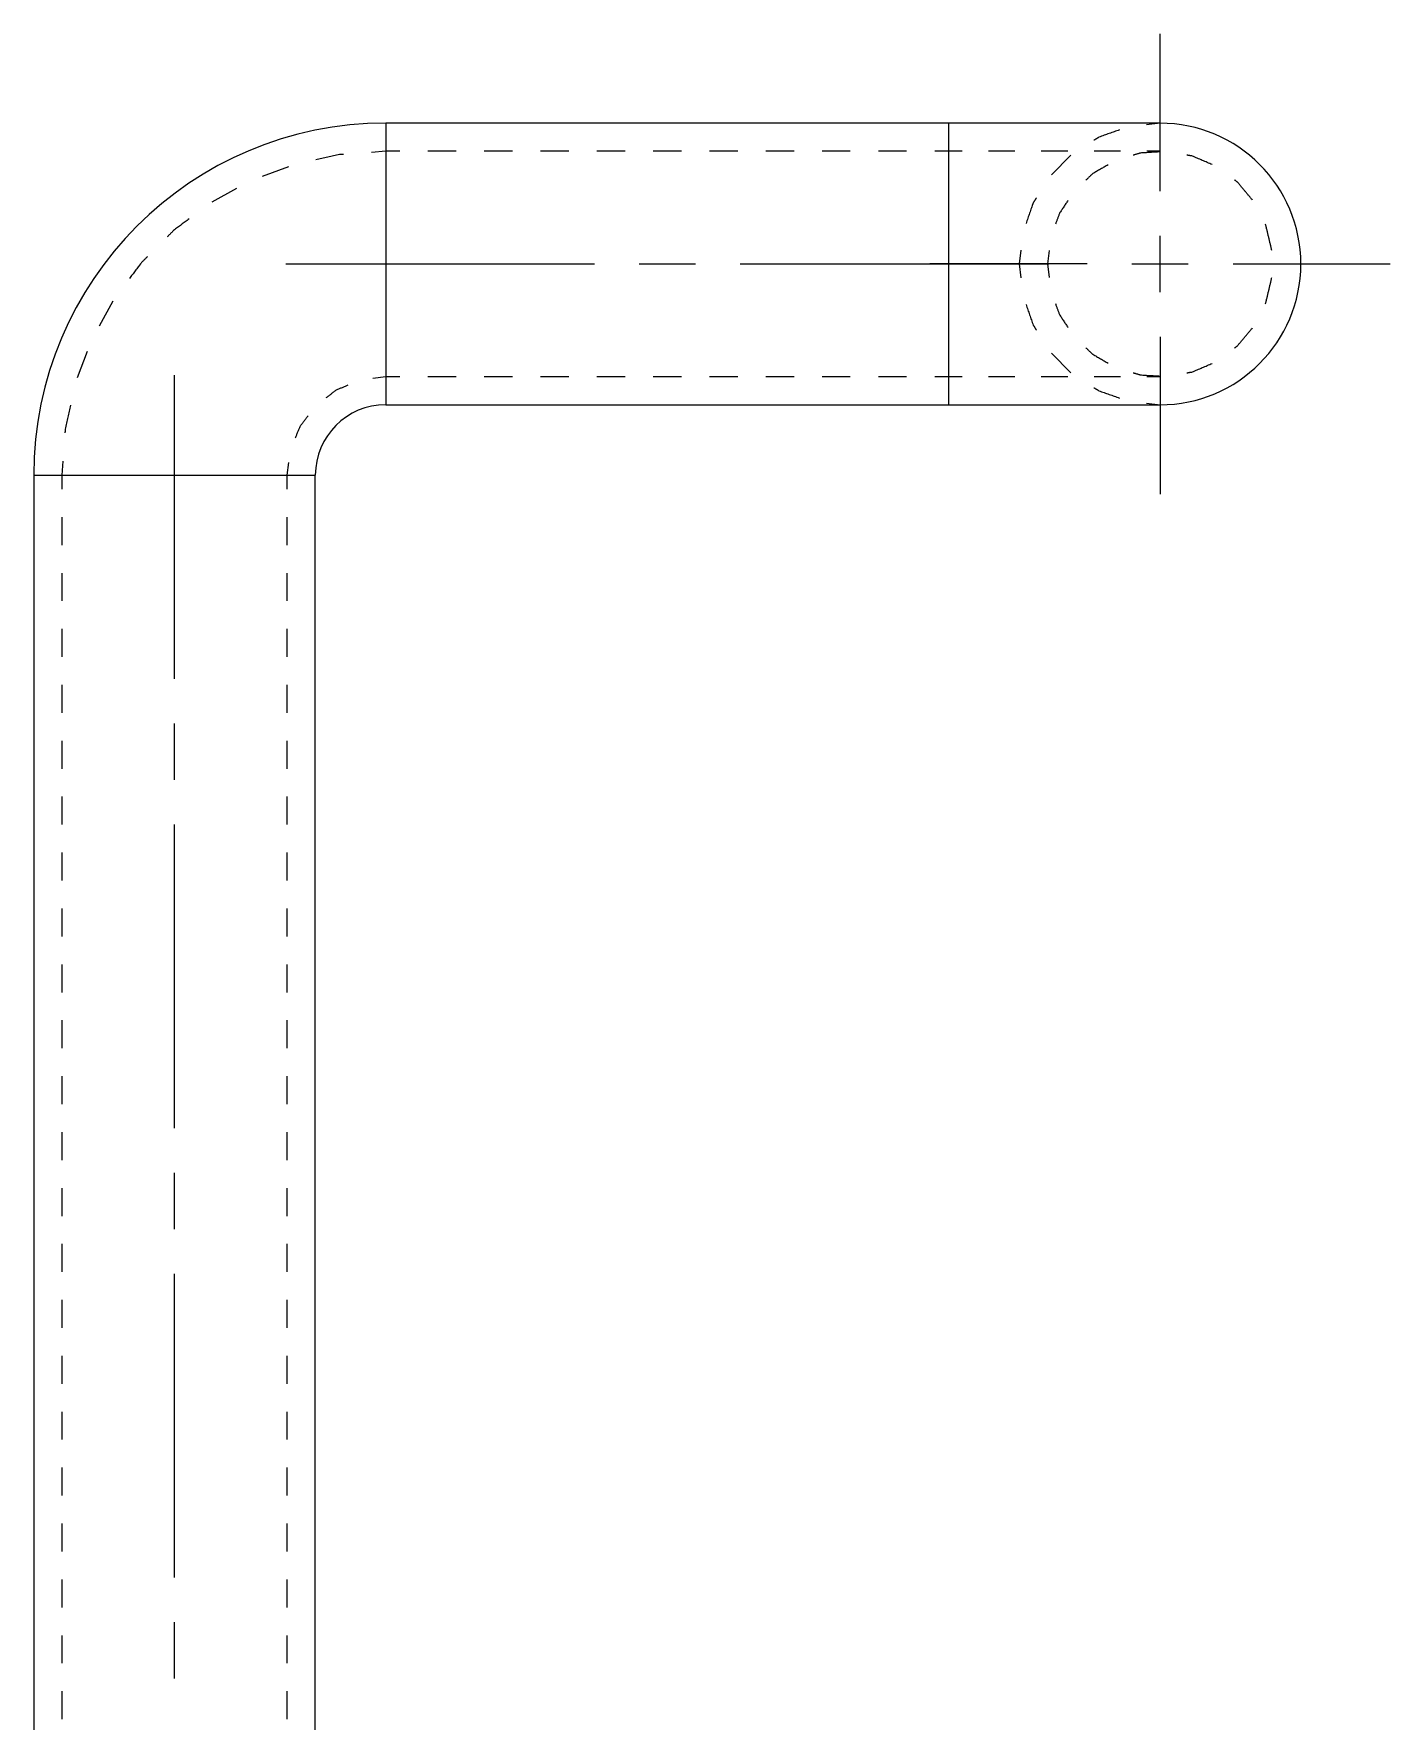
# Model space of a CAD drawing. Header units: millimetres. Extents: x 0 to 420, y 0 to 297.
# Drawn here: x 306.1 to 354.2, y 177.4 to 237.3 of the extents above; entities that cross this region are included whole.
import ezdxf

# ---------------------------------------------------------------- set-up
doc = ezdxf.new("R2010")
doc.units = ezdxf.units.MM
doc.layers.add('101', color=7, linetype='Continuous', true_color=0xffffff)

msp = doc.modelspace()

# ---------------------------------------------------------------- linework, layer by layer
at = {"layer": '101', "color": 151, "linetype": 'Continuous', "lineweight": 18}
for p, q in [((346.073, 231.699), (346.073, 237.283)), ((346.073, 228.105), (346.073, 230.111)), ((327.57, 229.108), (329.576, 229.108)), ((343.482, 229.108), (337.898, 229.108)), ((345.07, 229.108), (347.076, 229.108)), ((348.664, 229.108), (354.248, 229.108)), ((346.073, 226.517), (346.073, 220.933)), ((311.073, 210.789), (311.073, 212.796)), ((311.073, 198.427), (311.073, 209.202)), ((311.073, 194.833), (311.073, 196.84)), ((311.073, 182.471), (311.073, 193.245)), ((311.073, 178.877), (311.073, 180.883))]:
    msp.add_line(p, q, dxfattribs=at)
at = {"layer": '101', "color": 163, "linetype": 'Continuous', "lineweight": 25}
for p, q in [((338.573, 234.108), (318.573, 234.108)), ((318.573, 224.108), (338.573, 224.108)), ((306.073, 221.608), (306.073, 174.108)), ((316.073, 154.108), (316.073, 221.608))]:
    msp.add_line(p, q, dxfattribs=at)
at = {"layer": '101', "color": 53, "linetype": 'Continuous', "lineweight": 18}
for p, q in [((346.073, 234.108), (345.586, 234.053)), ((318.573, 233.108), (318.073, 233.072)), ((319.073, 233.108), (318.573, 233.108)), ((321.073, 233.108), (320.073, 233.108)), ((323.073, 233.108), (322.073, 233.108)), ((325.073, 233.108), (324.073, 233.108)), ((327.073, 233.108), (326.073, 233.108)), ((329.073, 233.108), (328.073, 233.108)), ((331.073, 233.108), (330.073, 233.108)), ((333.073, 233.108), (332.073, 233.108)), ((335.073, 233.108), (334.073, 233.108)), ((337.073, 233.108), (336.073, 233.108)), ((338.573, 233.108), (338.073, 233.108)), ((339.042, 233.108), (338.573, 233.108)), ((340.917, 233.108), (339.979, 233.108)), ((315.119, 232.563), (314.18, 232.212)), ((342.906, 232.968), (342.213, 232.275)), ((313.276, 231.785), (312.395, 231.304)), ((341.128, 229.595), (341.073, 229.108)), ((342.129, 229.587), (342.073, 229.108)), ((341.073, 229.108), (341.128, 228.621)), ((342.073, 229.108), (342.129, 228.629)), ((308.877, 227.786), (308.396, 226.905)), ((307.969, 226.001), (307.618, 225.062)), ((342.213, 225.941), (342.906, 225.248)), ((318.12, 225.048), (318.573, 225.108)), ((318.573, 225.108), (319.073, 225.108)), ((320.073, 225.108), (321.073, 225.108)), ((322.073, 225.108), (323.073, 225.108)), ((324.073, 225.108), (325.073, 225.108)), ((326.073, 225.108), (327.073, 225.108)), ((328.073, 225.108), (329.073, 225.108)), ((330.073, 225.108), (331.073, 225.108)), ((332.073, 225.108), (333.073, 225.108)), ((334.073, 225.108), (335.073, 225.108)), ((336.073, 225.108), (337.073, 225.108)), ((338.073, 225.108), (338.573, 225.108)), ((338.573, 225.108), (339.042, 225.108)), ((339.979, 225.108), (340.917, 225.108)), ((345.586, 224.163), (346.073, 224.108)), ((307.109, 222.108), (307.073, 221.608)), ((315.073, 221.608), (315.132, 222.061)), ((307.073, 221.608), (307.073, 221.112)), ((315.073, 221.112), (315.073, 221.608)), ((307.073, 220.119), (307.073, 219.127)), ((315.073, 219.127), (315.073, 220.119)), ((307.073, 218.134), (307.073, 217.141)), ((315.073, 217.141), (315.073, 218.134)), ((307.073, 216.149), (307.073, 215.156)), ((315.073, 215.156), (315.073, 216.149)), ((307.073, 214.163), (307.073, 213.171)), ((315.073, 213.171), (315.073, 214.163)), ((307.073, 212.178), (307.073, 211.185)), ((315.073, 211.185), (315.073, 212.178)), ((307.073, 210.193), (307.073, 209.2)), ((315.073, 209.2), (315.073, 210.193)), ((307.073, 208.207), (307.073, 207.215)), ((315.073, 207.215), (315.073, 208.207)), ((307.073, 206.222), (307.073, 205.229)), ((315.073, 205.229), (315.073, 206.222)), ((307.073, 204.237), (307.073, 203.244)), ((315.073, 203.244), (315.073, 204.237)), ((307.073, 202.252), (307.073, 201.259)), ((315.073, 201.259), (315.073, 202.252)), ((307.073, 200.266), (307.073, 199.274)), ((315.073, 199.274), (315.073, 200.266)), ((307.073, 198.281), (307.073, 197.288)), ((315.073, 197.288), (315.073, 198.281)), ((307.073, 196.296), (307.073, 195.303)), ((315.073, 195.303), (315.073, 196.296)), ((307.073, 194.31), (307.073, 193.318)), ((315.073, 193.318), (315.073, 194.31)), ((307.073, 192.325), (307.073, 191.332)), ((315.073, 191.332), (315.073, 192.325)), ((307.073, 190.34), (307.073, 189.347)), ((315.073, 189.347), (315.073, 190.34)), ((307.073, 188.354), (307.073, 187.362)), ((315.073, 187.362), (315.073, 188.354)), ((307.073, 186.369), (307.073, 185.377)), ((315.073, 185.377), (315.073, 186.369)), ((307.073, 184.384), (307.073, 183.391)), ((315.073, 183.391), (315.073, 184.384)), ((307.073, 182.399), (307.073, 181.406)), ((315.073, 181.406), (315.073, 182.399)), ((307.073, 180.413), (307.073, 179.421)), ((315.073, 179.421), (315.073, 180.413)), ((307.073, 178.428), (307.073, 177.435)), ((315.073, 177.435), (315.073, 178.428))]:
    msp.add_line(p, q, dxfattribs=at)
at = {"layer": '101', "color": 163, "linetype": 'Continuous', "lineweight": 25}
for centre, radius, start, end in [((318.573, 221.608), 12.5, 90, 180), ((346.073, 229.108), 5, 270, 90), ((318.573, 221.608), 2.5, 90, 180)]:
    msp.add_arc(centre, radius, start, end, dxfattribs=at)
for points, knots in [([(318.573, 234.108), (318.573, 233.999), (318.573, 233.153), (318.573, 232.454), (318.573, 230.653), (318.573, 229.631), (318.573, 227.563), (318.573, 225.762), (318.573, 225.063), (318.573, 224.217), (318.573, 224.108)], [0, 0, 0.010926, 0.095492, 0.165435, 0.345492, 0.447737, 0.654508, 0.834565, 0.904508, 0.989074, 1, 1]), ([(346.073, 234.108), (345.959, 234.108), (345.068, 234.108), (343.394, 234.108), (341.138, 234.108), (338.573, 234.108)], [0, 0, 0.015191, 0.133975, 0.357212, 0.65798, 1, 1]), ([(338.573, 224.108), (338.573, 224.217), (338.573, 225.063), (338.573, 226.608), (338.573, 228.585), (338.573, 230.653), (338.573, 231.608), (338.573, 233.153), (338.573, 233.999), (338.573, 234.108)], [0, 0, 0.010926, 0.095492, 0.25, 0.447737, 0.654508, 0.75, 0.904508, 0.989074, 1, 1]), ([(338.573, 224.108), (339.875, 224.108), (342.323, 224.108), (344.318, 224.108), (345.621, 224.108), (346.073, 224.108)], [0, 0, 0.173649, 0.500001, 0.766045, 0.939692, 1, 1]), ([(306.073, 221.608), (306.505, 221.608), (307.727, 221.608), (309.528, 221.608), (310.55, 221.608), (312.618, 221.608), (314.419, 221.608), (315.118, 221.608), (315.964, 221.608), (316.073, 221.608)], [0, 0, 0.043226, 0.165435, 0.345492, 0.447735, 0.65451, 0.834567, 0.90451, 0.989076, 1, 1])]:
    msp.add_open_spline(points, degree=1, knots=knots, dxfattribs=at)
at = {"layer": '101', "color": 53, "linetype": 'Continuous', "lineweight": 18}
for points, knots in [([(344.63, 233.867), (343.903, 233.613), (343.726, 233.501)], [0, 0, 0.785722, 1, 1]), ([(346.073, 233.108), (345.621, 233.108), (345.604, 233.108)], [0, 0, 0.964942, 1, 1]), ([(317.073, 233.001), (316.936, 232.991), (316.09, 232.807)], [0, 0, 0.136363, 1, 1]), ([(344.226, 232.629), (343.684, 232.317), (343.437, 232.084)], [0, 0, 0.64815, 1, 1]), ([(346.074, 233.088), (345.378, 233.047), (345.122, 232.971)], [0, 0, 0.722227, 1, 1]), ([(347.925, 232.636), (347.22, 232.94), (347.027, 232.974)], [0, 0, 0.796299, 1, 1]), ([(349.357, 231.375), (348.818, 232.018), (348.718, 232.092)], [0, 0, 0.870391, 1, 1]), ([(341.68, 231.455), (341.568, 231.278), (341.314, 230.551)], [0, 0, 0.214278, 1, 1]), ([(342.803, 231.366), (342.498, 230.903), (342.358, 230.517)], [0, 0, 0.574071, 1, 1]), ([(311.589, 230.709), (311.042, 230.299), (310.816, 230.074)], [0, 0, 0.681817, 1, 1]), ([(350.042, 229.59), (349.832, 230.476), (349.808, 230.524)], [0, 0, 0.944465, 1, 1]), ([(310.107, 229.365), (309.882, 229.139), (309.472, 228.592)], [0, 0, 0.318178, 1, 1]), ([(349.808, 227.692), (349.832, 227.74), (350.042, 228.626)], [0, 0, 0.055535, 1, 1]), ([(341.314, 227.665), (341.568, 226.939), (341.68, 226.761)], [0, 0, 0.785708, 1, 1]), ([(342.358, 227.699), (342.498, 227.313), (342.803, 226.85)], [0, 0, 0.425929, 1, 1]), ([(348.718, 226.124), (348.818, 226.199), (349.357, 226.842)], [0, 0, 0.129609, 1, 1]), ([(343.437, 226.133), (343.684, 225.9), (344.226, 225.587)], [0, 0, 0.35185, 1, 1]), ([(347.027, 225.242), (347.22, 225.276), (347.925, 225.58)], [0, 0, 0.203701, 1, 1]), ([(316.46, 224.361), (316.823, 224.639), (317.245, 224.814)], [0, 0, 0.499994, 1, 1]), ([(343.726, 224.715), (343.903, 224.603), (344.63, 224.349)], [0, 0, 0.214277, 1, 1]), ([(345.122, 225.246), (345.378, 225.169), (346.074, 225.128)], [0, 0, 0.277773, 1, 1]), ([(345.604, 225.108), (345.621, 225.108), (346.073, 225.108)], [0, 0, 0.035058, 1, 1]), ([(307.374, 224.091), (307.19, 223.245), (307.18, 223.108)], [0, 0, 0.863637, 1, 1]), ([(315.367, 222.936), (315.542, 223.358), (315.82, 223.721)], [0, 0, 0.499994, 1, 1])]:
    msp.add_open_spline(points, degree=1, knots=knots, dxfattribs=at)
for points in [[(342.792, 233.108), (341.854, 233.108)], [(344.667, 233.108), (343.729, 233.108)], [(341.854, 225.108), (342.792, 225.108)], [(343.729, 225.108), (344.667, 225.108)]]:
    msp.add_open_spline(points, degree=1, dxfattribs=at)
at = {"layer": '101', "color": 151, "linetype": 'Continuous', "lineweight": 18}
for points, knots in [([(315.023, 229.108), (318.198, 229.108), (325.982, 229.108)], [0, 0, 0.289711, 1, 1]), ([(331.164, 229.108), (338.948, 229.108), (342.123, 229.108)], [0, 0, 0.710289, 1, 1]), ([(311.073, 214.383), (311.073, 221.983), (311.073, 225.158)], [0, 0, 0.705329, 1, 1])]:
    msp.add_open_spline(points, degree=1, knots=knots, dxfattribs=at)

doc.saveas('drawing.dxf')
